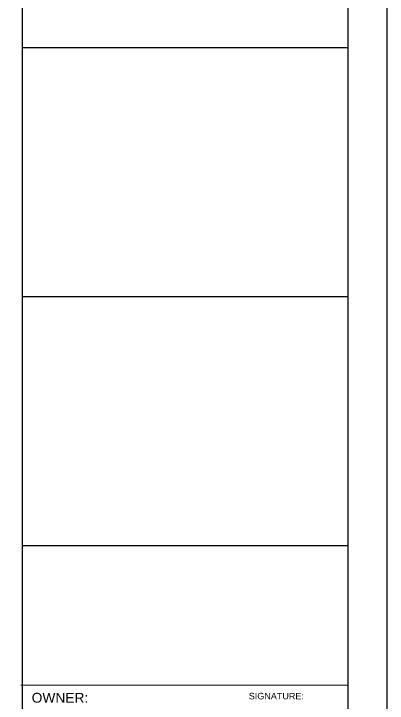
# Model space of a CAD drawing. Header units: inches. Extents: x 130993 to 274375, y -5108 to 103559.
# Drawn here: x 149514 to 149952, y 49732 to 50541 of the extents above; entities that cross this region are included whole.
import ezdxf

# ---------------------------------------------------------------- set-up
doc = ezdxf.new("R2010")
doc.units = ezdxf.units.IN
doc.header["$MEASUREMENT"] = 0
doc.header["$PDMODE"] = 2
doc.header["$PDSIZE"] = -3
for name, color, linetype, lineweight in [('border', 2, 'Continuous', 30), ('Dim-internal', 150, 'Continuous', 9), ('DIMENDION', 4, 'Continuous', 18)]:
    doc.layers.add(name, color=color, linetype=linetype, lineweight=lineweight)
doc.layers.add('ELEVATION', color=7, linetype='Continuous')
doc.styles.add('int text 1in-8ft', font='trebuc.ttf', dxfattribs={"height": 7})
doc.styles.add('ramon', font='arial.ttf', dxfattribs={"height": 7})
doc.dimstyles.new('dim 1in-8ft', dxfattribs={"dimtxt": 7, "dimasz": 2, "dimexe": 6, "dimexo": 6, "dimgap": 1, "dimtad": 1, "dimdec": 0, "dimzin": 0, "dimdsep": 46, "dimlunit": 4, "dimtxsty": 'int text 1in-8ft', "dimblk": 'DOT', "dimcen": 4, "dimdle": 6, "dimclrt": 7, "dimadec": 0, "dimazin": 0, "dimtfac": 1, "dimtdec": 0, "dimtofl": 0, "dimtmove": 0, "dimatfit": 3, "dimfxl": 6, "dimfxlon": 1, "dimtolj": 1, "dimtzin": 0, "dimarcsym": 0})

# ---------------------------------------------------------------- blocks, each defined once
blk = doc.blocks.new('_Dot')
at = {"color": 0, "linetype": 'ByBlock', "lineweight": -2}
blk.add_line((-0.5, 0), (-1, 0), dxfattribs=at)
at = {"color": 0, "linetype": 'ByBlock', "const_width": 0.5}
blk.add_lwpolyline([(-0.25, 0, 1), (0.25, 0, 1)], format="xyb", close=True, dxfattribs=at)
blk = doc.blocks.new('*D321')
at = {"layer": 'Defpoints', "color": 0}
for p in [(149601.5, 61339.2), (149753.5, 61271.71), (149601.5, -5108.48)]:
    blk.add_point(p, dxfattribs=at)
at = {"layer": 'Dim-internal', "color": 0, "lineweight": -2}
for p, q in [((149601.5, 61333.2), (149601.5, 61345.2)), ((149753.5, 61333.2), (149753.5, 61345.2)), ((149751.5, 61339.2), (149603.5, 61339.2))]:
    blk.add_line(p, q, dxfattribs=at)
at = {"layer": 'Dim-internal', "color": 0, "lineweight": -2, "xscale": 2, "yscale": 2, "zscale": 2, "rotation": 180}
blk.add_blockref('_Dot', (149601.5, 61339.2), dxfattribs=at)
at = {"layer": 'Dim-internal', "color": 0, "lineweight": -2, "xscale": 2, "yscale": 2, "zscale": 2}
blk.add_blockref('_Dot', (149753.5, 61339.2), dxfattribs=at)
at = {"layer": 'Dim-internal', "color": 7, "insert": (149677.5, 61343.76), "char_height": 7, "attachment_point": 5, "style": 'int text 1in-8ft'}
blk.add_mtext('\\A1;12\'-8"', dxfattribs=at)

msp = doc.modelspace()

# ---------------------------------------------------------------- linework, layer by layer
at = {"layer": 'border', "color": 5, "lineweight": 5, "ltscale": 16}
msp.add_line((149904.93, 49753.51), (149522.06, 49753.51), dxfattribs=at)
at = {"layer": 'Defpoints', "color": 240, "true_color": 0xed1f24}
msp.add_lwpolyline([(146818.74, 51437.94), (149523.33, 51437.94), (149523.33, 49284.27), (146818.74, 49284.27)], close=True, dxfattribs=at)
at = {"layer": 'ELEVATION', "color": 5, "ltscale": 16}
for p, q in [((149523.33, 50501.79), (149906.2, 50501.79)), ((149523.33, 50209.74), (149906.2, 50209.74)), ((149523.33, 49917.69), (149906.2, 49917.69))]:
    msp.add_line(p, q, dxfattribs=at)
at = {"layer": 'ELEVATION', "color": 5, "lineweight": 5, "ltscale": 16}
msp.add_line((149522.06, 49753.51), (149904.93, 49753.51), dxfattribs=at)
at = {"layer": 'ELEVATION'}
for points in [[(146773.12, 49238.65), (149951.82, 49238.65), (149951.82, 51483.56), (146773.12, 51483.56)], [(146818.74, 49284.27), (149906.2, 49284.27), (149906.2, 51437.94), (146818.74, 51437.94)]]:
    msp.add_lwpolyline(points, close=True, dxfattribs=at)
at = {"layer": 'ELEVATION', "color": 240, "true_color": 0xed1f24}
msp.add_lwpolyline([(146818.74, 51437.94), (149523.33, 51437.94), (149523.33, 49284.27), (146818.74, 49284.27)], close=True, dxfattribs=at)

# ---------------------------------------------------------------- texts
at = {"layer": 'DIMENDION', "insert": (149534.66, 49744.59), "char_height": 11.548, "width": 323.3395, "attachment_point": 1, "style": 'ramon'}
msp.add_mtext('OWNER:', dxfattribs=at)
at = {"layer": 'DIMENDION', "color": 5, "attachment_point": 1, "style": 'ramon'}
for s, insert, char_height, width in [('OWNER:', (149534.66, 49744.59), 11.548, 323.3395), ('SIGNATURE:', (149789.36, 49744.59), 7.583, 212.317)]:
    msp.add_mtext(s, dxfattribs=dict(at, insert=insert, char_height=char_height, width=width))

# ---------------------------------------------------------------- dimensions: what is measured, and where the dimension line sits
at = {"layer": 'Dim-internal'}
dim = msp.add_linear_dim(base=(149601.5, 61339.2), p1=(149753.5, 61271.71), p2=(149601.5, -5108.48), dimstyle='dim 1in-8ft', dxfattribs=at)
dim.commit()
dim.dimension.update_dxf_attribs({"geometry": '*D321', "text_midpoint": (149677.5, 61343.76)})

doc.saveas('drawing.dxf')
